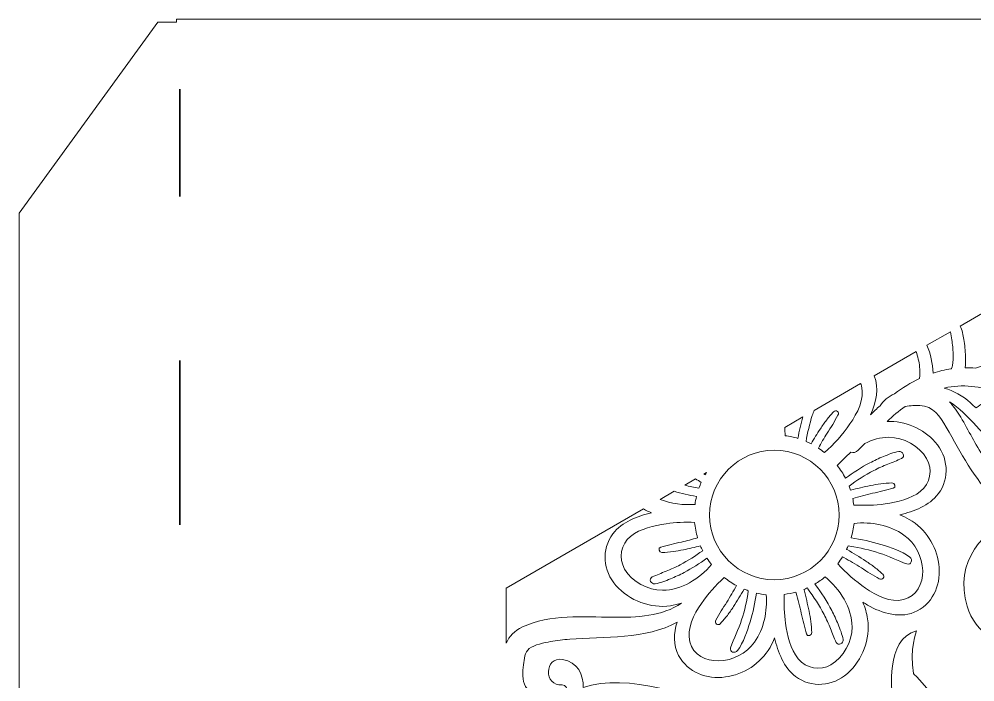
# Model space of a CAD drawing. Extents: x 7 to 992, y -718 to -282.
# Drawn here: x 7.5 to 127.5, y -365.7 to -282.5 of the extents above; entities that cross this region are included whole.
import ezdxf

# ---------------------------------------------------------------- set-up
doc = ezdxf.new("R2010")
doc.units = 0
doc.header["$MEASUREMENT"] = 0
doc.linetypes.add('AI-Linetype-3', pattern=[41.240002, 20.620001, -20.620001])
doc.layers.add('Layer 1', color=7, linetype='Continuous')

msp = doc.modelspace()

# ---------------------------------------------------------------- linework, layer by layer
at = {"layer": 'Layer 1', "color": 7, "linetype": 'AI-Linetype-3', "lineweight": 35, "true_color": 0xfffeff}
msp.add_lwpolyline([(27.69, -510.94), (27.69, -291.27)], dxfattribs=at)
at = {"layer": 'Layer 1', "lineweight": 0}
for points, knots in [([(515.44, -282.48), (515.44, -282.48), (265.44, -282.48), (265.44, -282.48), (265.44, -282.48), (259.14, -282.48), (259.14, -282.48), (259.14, -282.48), (27.26, -282.48), (27.26, -282.48), (27.26, -282.48), (27.26, -282.86), (27.26, -282.86), (27.26, -282.86), (25.9, -282.86), (25.9, -282.86), (25.9, -282.86), (24.9, -282.86), (24.9, -282.86), (24.9, -282.86), (7.49, -306.85), (7.49, -306.85), (7.49, -306.85), (7.49, -496.33), (7.49, -496.33), (7.49, -496.33), (24.9, -524.26), (24.9, -524.26), (24.9, -524.26), (25.04, -524.26), (25.04, -524.26), (25.04, -524.26), (25.9, -525.98), (25.9, -525.98), (25.9, -525.98), (34.58, -543.33), (34.58, -543.33), (34.58, -543.33), (85.48, -645.12), (85.48, -645.12), (85.48, -645.12), (85.48, -693.39), (85.48, -693.39), (85.48, -693.6), (85.49, -693.81), (85.49, -694.02), (85.35, -694.6), (85.27, -695.2), (85.27, -695.83), (85.27, -695.83), (85.27, -710.02), (85.27, -710.02), (85.27, -714.22), (88.67, -717.63), (92.87, -717.63), (92.87, -717.63), (107.07, -717.63), (107.07, -717.63), (107.48, -717.63), (107.89, -717.59), (108.29, -717.52), (108.74, -717.55), (109.19, -717.56), (109.64, -717.56), (109.64, -717.56), (182.16, -717.56), (182.16, -717.56), (182.56, -717.56), (182.97, -717.55), (183.37, -717.53), (183.74, -717.59), (184.13, -717.63), (184.52, -717.63), (184.52, -717.63), (198.72, -717.63), (198.72, -717.63), (202.92, -717.63), (206.32, -714.22), (206.32, -710.02), (206.32, -710.02), (206.32, -695.83), (206.32, -695.83), (206.32, -695.53), (206.3, -695.25), (206.27, -694.96), (206.3, -694.46), (206.32, -693.96), (206.33, -693.45), (206.33, -693.45), (206.33, -645.12), (206.33, -645.12), (206.33, -645.12), (257.2, -543.33), (257.2, -543.33), (257.2, -543.33), (259.14, -539.46), (259.14, -539.46), (259.14, -539.46), (266.76, -524.21), (266.76, -524.21), (266.76, -524.21), (266.76, -645.12), (266.76, -645.12), (266.76, -645.12), (363.47, -645.12), (363.47, -645.12), (363.74, -645.12), (364, -645.1), (364.27, -645.1), (364.76, -645.2), (365.27, -645.25), (365.79, -645.25), (365.79, -645.25), (379.98, -645.25), (379.98, -645.25), (384.18, -645.25), (387.59, -641.84), (387.59, -637.64), (387.59, -637.64), (387.59, -623.45), (387.59, -623.45), (387.59, -623.12), (387.56, -622.8), (387.52, -622.49), (387.56, -621.96), (387.58, -621.43), (387.58, -620.89), (387.58, -620.89), (387.58, -584.63), (387.58, -584.63), (387.58, -584.63), (508.12, -524.36), (508.12, -524.36), (508.12, -524.36), (508.12, -717.56), (508.12, -717.56), (508.12, -717.56), (544.38, -717.56), (544.38, -717.56), (545.28, -717.56), (546.17, -717.51), (547.05, -717.42), (547.05, -717.42), (560.83, -717.42), (560.83, -717.42), (565.03, -717.42), (568.44, -714.01), (568.44, -709.81), (568.44, -709.81), (568.44, -696.13), (568.44, -696.13), (568.53, -695.25), (568.59, -694.36), (568.59, -693.45), (568.59, -693.45), (568.59, -645.12), (568.59, -645.12), (568.59, -645.12), (689.44, -645.12), (689.44, -645.12), (689.44, -645.12), (689.44, -693.39), (689.44, -693.39), (689.44, -693.59), (689.45, -693.79), (689.46, -693.99), (689.34, -694.51), (689.28, -695.06), (689.28, -695.61), (689.28, -695.61), (689.28, -709.81), (689.28, -709.81), (689.28, -714.01), (692.69, -717.42), (696.89, -717.42), (696.89, -717.42), (710.98, -717.42), (710.98, -717.42), (711.84, -717.51), (712.72, -717.56), (713.61, -717.56), (713.61, -717.56), (749.9, -717.56), (749.9, -717.56), (749.9, -717.56), (749.9, -524.21), (749.9, -524.21), (749.9, -524.21), (870.73, -584.62), (870.73, -584.62), (870.73, -584.62), (870.73, -620.95), (870.73, -620.95), (870.73, -621.35), (870.74, -621.75), (870.76, -622.15), (870.71, -622.51), (870.67, -622.87), (870.67, -623.23), (870.67, -623.23), (870.67, -637.43), (870.67, -637.43), (870.67, -641.63), (874.08, -645.04), (878.28, -645.04), (878.28, -645.04), (892.48, -645.04), (892.48, -645.04), (892.58, -645.04), (892.69, -645.03), (892.79, -645.02), (893.49, -645.08), (894.19, -645.12), (894.9, -645.12), (894.9, -645.12), (991.58, -645.12), (991.58, -645.12), (991.58, -645.12), (991.58, -282.48), (991.58, -282.48), (991.58, -282.48), (515.44, -282.48), (515.44, -282.48)], [0, 0, 0, 0, 1, 1, 1, 2, 2, 2, 3, 3, 3, 4, 4, 4, 5, 5, 5, 6, 6, 6, 7, 7, 7, 8, 8, 8, 9, 9, 9, 10, 10, 10, 11, 11, 11, 12, 12, 12, 13, 13, 13, 14, 14, 14, 15, 15, 15, 16, 16, 16, 17, 17, 17, 18, 18, 18, 19, 19, 19, 20, 20, 20, 21, 21, 21, 22, 22, 22, 23, 23, 23, 24, 24, 24, 25, 25, 25, 26, 26, 26, 27, 27, 27, 28, 28, 28, 29, 29, 29, 30, 30, 30, 31, 31, 31, 32, 32, 32, 33, 33, 33, 34, 34, 34, 35, 35, 35, 36, 36, 36, 37, 37, 37, 38, 38, 38, 39, 39, 39, 40, 40, 40, 41, 41, 41, 42, 42, 42, 43, 43, 43, 44, 44, 44, 45, 45, 45, 46, 46, 46, 47, 47, 47, 48, 48, 48, 49, 49, 49, 50, 50, 50, 51, 51, 51, 52, 52, 52, 53, 53, 53, 54, 54, 54, 55, 55, 55, 56, 56, 56, 57, 57, 57, 58, 58, 58, 59, 59, 59, 60, 60, 60, 61, 61, 61, 62, 62, 62, 63, 63, 63, 64, 64, 64, 65, 65, 65, 66, 66, 66, 67, 67, 67, 68, 68, 68, 69, 69, 69, 70, 70, 70, 71, 71, 71, 72, 72, 72, 73, 73, 73, 74, 74, 74, 74]), ([(132.8, -319.79), (133.12, -320.33), (133.6, -320.66), (134.02, -321.1), (135.05, -322.19), (136.91, -321.24), (137.15, -319.95), (137.34, -318.84), (136.57, -317.93), (135.59, -317.74), (135.59, -317.74), (135.68, -317.51), (135.68, -317.51), (135.86, -317.13), (136.33, -316.89), (136.69, -316.72), (137.68, -316.26), (138.93, -316.29), (139.77, -317.05), (141.78, -318.86), (140.42, -321.39), (138.74, -322.83), (137.82, -323.61), (136.76, -324.38), (135.63, -324.81), (134.39, -325.28), (132.99, -325.16), (131.7, -325.36), (130.33, -325.57), (128.95, -325.89), (127.61, -326.31), (127.16, -326.27), (126.73, -326.26), (126.3, -326.26), (126.38, -325.79), (126.37, -325.3), (126.35, -324.82), (126.33, -324.12), (126.26, -323.41), (126.14, -322.72), (126.04, -322.16), (125.95, -321.55), (125.68, -321.03), (125.68, -321.03), (132.39, -317.16), (132.39, -317.16), (132.35, -317.31), (132.32, -317.46), (132.31, -317.61), (132.23, -318.37), (132.41, -319.13), (132.8, -319.79)], [0, 0, 0, 0, 1, 1, 1, 2, 2, 2, 3, 3, 3, 4, 4, 4, 5, 5, 5, 6, 6, 6, 7, 7, 7, 8, 8, 8, 9, 9, 9, 10, 10, 10, 11, 11, 11, 12, 12, 12, 13, 13, 13, 14, 14, 14, 15, 15, 15, 16, 16, 16, 17, 17, 17, 17]), ([(124.72, -325.98), (124.72, -325.98), (124.69, -326.13), (124.69, -326.13), (124.69, -326.13), (124.6, -326.35), (124.6, -326.35), (124.6, -326.35), (124.55, -326.41), (124.55, -326.41), (123.77, -326.52), (123.01, -326.7), (122.27, -326.94), (122.24, -325.74), (121.96, -324.54), (121.51, -323.44), (121.51, -323.44), (124.46, -321.74), (124.46, -321.74), (124.5, -322.08), (124.58, -322.41), (124.63, -322.76), (124.72, -323.34), (124.77, -323.92), (124.79, -324.51), (124.8, -325), (124.82, -325.5), (124.72, -325.98)], [0, 0, 0, 0, 1, 1, 1, 2, 2, 2, 3, 3, 3, 4, 4, 4, 5, 5, 5, 6, 6, 6, 7, 7, 7, 8, 8, 8, 9, 9, 9, 9]), ([(114.89, -327.26), (114.89, -327.26), (120.15, -324.23), (120.15, -324.23), (120.36, -324.84), (120.52, -325.52), (120.59, -326.13), (120.63, -326.6), (120.62, -327.11), (120.58, -327.61), (119.47, -328.13), (118.43, -328.78), (117.43, -329.53), (116.67, -329.88), (116.03, -330.38), (115.61, -331.03), (115.2, -331.4), (114.81, -331.78), (114.43, -332.16), (115.13, -330.63), (115.51, -328.84), (114.89, -327.26)], [0, 0, 0, 0, 1, 1, 1, 2, 2, 2, 3, 3, 3, 4, 4, 4, 5, 5, 5, 6, 6, 6, 7, 7, 7, 7]), ([(111.83, -333.32), (110.92, -334.65), (109.83, -335.85), (108.63, -336.92), (108.39, -336.72), (108.13, -336.53), (107.87, -336.36), (108.22, -335.73), (108.58, -335.1), (108.96, -334.49), (109.19, -334.12), (109.45, -333.76), (109.67, -333.38), (109.89, -333), (110.1, -332.62), (110.33, -332.24), (110.56, -331.85), (110.08, -331.45), (109.77, -331.8), (109.47, -332.14), (109.18, -332.48), (108.89, -332.83), (108.61, -333.17), (108.37, -333.56), (108.12, -333.93), (107.71, -334.55), (107.33, -335.19), (106.95, -335.82), (106.75, -335.72), (106.54, -335.62), (106.33, -335.53), (106.5, -334.42), (106.76, -333.32), (107.1, -332.26), (107.17, -332.04), (107.26, -331.83), (107.34, -331.62), (107.34, -331.62), (113.18, -328.25), (113.18, -328.25), (113.21, -328.34), (113.25, -328.43), (113.28, -328.53), (113.71, -330.22), (112.76, -331.97), (111.83, -333.32)], [0, 0, 0, 0, 1, 1, 1, 2, 2, 2, 3, 3, 3, 4, 4, 4, 5, 5, 5, 6, 6, 6, 7, 7, 7, 8, 8, 8, 9, 9, 9, 10, 10, 10, 11, 11, 11, 12, 12, 12, 13, 13, 13, 14, 14, 14, 15, 15, 15, 15]), ([(130.42, -329.36), (130.14, -329.55), (129.86, -329.74), (129.58, -329.93), (128.94, -330.37), (128.32, -330.85), (127.69, -331.32), (127.45, -331.1), (127.21, -330.87), (126.97, -330.66), (125.98, -329.78), (124.87, -329.15), (123.68, -328.81), (125.97, -328.3), (128.25, -328.59), (130.42, -329.36)], [0, 0, 0, 0, 1, 1, 1, 2, 2, 2, 3, 3, 3, 4, 4, 4, 5, 5, 5, 5]), ([(123.94, -333.74), (125.77, -336.99), (127.42, -340.14), (130.05, -342.85), (131, -343.83), (132.08, -344.71), (133.23, -345.45), (128.46, -346.18), (124.9, -350.71), (126.55, -356.2), (128.63, -363.13), (139.02, -361.86), (141.34, -368.81), (140.77, -369.37), (140.28, -369.96), (139.89, -370.55), (138.29, -372.98), (136.4, -377.25), (136.97, -380.43), (135.48, -381.16), (134.09, -382.08), (132.83, -383.16), (132.83, -383.16), (129, -378.06), (129, -378.06), (128.24, -373.47), (119.82, -364.67), (119.82, -364.67), (119.25, -361.61), (120.21, -359.31), (120.21, -359.31), (116.19, -360.27), (117.15, -367.35), (117.15, -367.35), (123.65, -371.17), (125.37, -380.35), (125.37, -380.35), (128.61, -382.22), (130.06, -384.17), (130.68, -385.3), (130, -386.09), (129.38, -386.94), (128.82, -387.84), (126.57, -386.7), (124.08, -385.98), (121.85, -384.81), (118.93, -383.28), (116.1, -381.62), (113.35, -379.8), (107.88, -376.2), (102.53, -372.18), (96.54, -369.46), (92.41, -367.59), (83.84, -364.48), (78.31, -366.43), (78.43, -364.82), (77.6, -363.2), (75.75, -362.89), (73.45, -362.5), (73.34, -366.31), (75.69, -366.08), (76.06, -366.05), (76.46, -366.59), (76.39, -366.94), (76.28, -367.54), (75.29, -367.82), (74.81, -367.9), (73.45, -368.15), (71.79, -367.56), (71.1, -366.31), (70.63, -365.48), (70.72, -364.47), (70.85, -363.57), (70.95, -362.87), (70.97, -361.99), (71.56, -361.54), (72.21, -361.03), (73.45, -360.81), (74.23, -360.66), (75.03, -360.5), (75.83, -360.42), (76.64, -360.36), (80.92, -360.04), (86.24, -360.39), (90.13, -358.2), (89.7, -359.59), (89.61, -361.08), (90.31, -362.39), (91.46, -364.54), (93.83, -365.43), (96.19, -365.1), (98.52, -364.77), (100.6, -363.43), (101.8, -361.4), (102.02, -361.01), (102.21, -360.6), (102.38, -360.19), (102.78, -361.97), (103.52, -363.91), (105.01, -365.04), (106.96, -366.53), (109.71, -366.27), (111.51, -364.66), (113.41, -362.96), (114.42, -360.34), (114.05, -357.81), (113.94, -357.08), (113.73, -356.37), (113.45, -355.69), (113.64, -355.81), (113.82, -355.95), (114.02, -356.06), (115.85, -357.11), (118.29, -357.87), (120.28, -356.8), (122.44, -355.65), (123.32, -353.27), (122.99, -350.92), (122.66, -348.59), (121.33, -346.51), (119.29, -345.31), (118.9, -345.08), (118.5, -344.9), (118.09, -344.72), (119.86, -344.33), (121.8, -343.59), (122.93, -342.1), (124.42, -340.15), (124.16, -337.4), (122.55, -335.6), (121.03, -333.9), (118.77, -332.92), (116.5, -333), (117.22, -332.33), (117.97, -331.7), (118.76, -331.13), (119.42, -331.01), (120.12, -330.99), (120.6, -331.01), (122.3, -331.07), (123.17, -332.37), (123.94, -333.74)], [0, 0, 0, 0, 1, 1, 1, 2, 2, 2, 3, 3, 3, 4, 4, 4, 5, 5, 5, 6, 6, 6, 7, 7, 7, 8, 8, 8, 9, 9, 9, 10, 10, 10, 11, 11, 11, 12, 12, 12, 13, 13, 13, 14, 14, 14, 15, 15, 15, 16, 16, 16, 17, 17, 17, 18, 18, 18, 19, 19, 19, 20, 20, 20, 21, 21, 21, 22, 22, 22, 23, 23, 23, 24, 24, 24, 25, 25, 25, 26, 26, 26, 27, 27, 27, 28, 28, 28, 29, 29, 29, 30, 30, 30, 31, 31, 31, 32, 32, 32, 33, 33, 33, 34, 34, 34, 35, 35, 35, 36, 36, 36, 37, 37, 37, 38, 38, 38, 39, 39, 39, 40, 40, 40, 41, 41, 41, 42, 42, 42, 43, 43, 43, 44, 44, 44, 45, 45, 45, 46, 46, 46, 47, 47, 47, 47]), ([(137.12, -345.12), (133.53, -343.58), (130.77, -340.71), (128.65, -337.5), (127.58, -335.88), (126.74, -334.16), (125.76, -332.49), (125.36, -331.82), (124.89, -331.13), (124.33, -330.53), (125.57, -331.29), (126.61, -332.41), (127.71, -333.59), (129.6, -335.63), (131.59, -337.57), (133.74, -339.33), (137.06, -342.04), (141.29, -344.86), (145.69, -345.66), (142.93, -346.56), (139.72, -346.23), (137.12, -345.12)], [0, 0, 0, 0, 1, 1, 1, 2, 2, 2, 3, 3, 3, 4, 4, 4, 5, 5, 5, 6, 6, 6, 7, 7, 7, 7]), ([(103.65, -333.75), (103.65, -333.75), (105.92, -332.44), (105.92, -332.44), (105.66, -333.33), (105.46, -334.23), (105.31, -335.14), (104.79, -334.98), (104.25, -334.87), (103.7, -334.8), (103.67, -334.45), (103.66, -334.1), (103.65, -333.75)], [0, 0, 0, 0, 1, 1, 1, 2, 2, 2, 3, 3, 3, 4, 4, 4, 4]), ([(116.71, -335), (118.57, -335), (120.52, -336.06), (121.47, -337.67), (122.25, -339.01), (121.93, -340.81), (120.71, -341.78), (119.46, -342.76), (117.8, -343.14), (116.25, -343.36), (114.95, -343.54), (113.63, -343.58), (112.32, -343.51), (112.28, -343.23), (112.24, -342.96), (112.18, -342.68), (113.01, -342.44), (113.83, -342.23), (114.67, -342.03), (115.54, -341.84), (116.4, -341.62), (117.26, -341.4), (117.67, -341.3), (117.47, -340.69), (117.09, -340.72), (116.63, -340.75), (116.16, -340.77), (115.7, -340.83), (115.27, -340.88), (114.84, -340.98), (114.41, -341.06), (113.57, -341.23), (112.74, -341.43), (111.91, -341.65), (111.85, -341.48), (111.78, -341.31), (111.72, -341.14), (112.7, -340.4), (113.73, -339.75), (114.82, -339.18), (115.4, -338.88), (115.99, -338.61), (116.59, -338.36), (117.17, -338.12), (117.76, -337.93), (118.32, -337.66), (118.84, -337.41), (118.46, -336.71), (117.97, -336.79), (117.3, -336.9), (116.67, -337.16), (116.04, -337.41), (115.46, -337.65), (114.89, -337.92), (114.33, -338.21), (113.26, -338.76), (112.24, -339.42), (111.27, -340.14), (110.98, -339.58), (110.64, -339.05), (110.25, -338.56), (110.74, -337.96), (111.32, -337.39), (111.96, -336.88), (112.25, -336.96), (112.59, -336.91), (112.87, -336.63), (113.15, -336.34), (113.43, -336.05), (113.71, -335.76), (114.65, -335.3), (115.67, -335.01), (116.71, -335)], [0, 0, 0, 0, 1, 1, 1, 2, 2, 2, 3, 3, 3, 4, 4, 4, 5, 5, 5, 6, 6, 6, 7, 7, 7, 8, 8, 8, 9, 9, 9, 10, 10, 10, 11, 11, 11, 12, 12, 12, 13, 13, 13, 14, 14, 14, 15, 15, 15, 16, 16, 16, 17, 17, 17, 18, 18, 18, 19, 19, 19, 20, 20, 20, 21, 21, 21, 22, 22, 22, 23, 23, 23, 24, 24, 24, 24]), ([(110.48, -344.76), (110.48, -349.24), (106.83, -352.89), (102.34, -352.89), (97.85, -352.89), (94.2, -349.24), (94.2, -344.76), (94.2, -340.27), (97.85, -336.62), (102.34, -336.62), (106.83, -336.62), (110.48, -340.27), (110.48, -344.76)], [0, 0, 0, 0, 1, 1, 1, 2, 2, 2, 3, 3, 3, 4, 4, 4, 4]), ([(93.47, -339.63), (93.47, -339.63), (93.83, -339.42), (93.83, -339.42), (93.77, -339.52), (93.7, -339.62), (93.64, -339.72), (93.64, -339.72), (93.47, -339.63), (93.47, -339.63)], [0, 0, 0, 0, 1, 1, 1, 2, 2, 2, 3, 3, 3, 3]), ([(91.08, -341.01), (91.08, -341.01), (92.44, -340.22), (92.44, -340.22), (92.68, -340.37), (92.92, -340.52), (93.16, -340.66), (93.05, -340.9), (92.96, -341.14), (92.87, -341.39), (92.27, -341.28), (91.67, -341.16), (91.08, -341.01)], [0, 0, 0, 0, 1, 1, 1, 2, 2, 2, 3, 3, 3, 4, 4, 4, 4]), ([(92.56, -342.42), (92.48, -342.75), (92.42, -343.09), (92.38, -343.43), (90.91, -343.54), (89.38, -343.33), (88, -342.79), (88, -342.79), (89.75, -341.77), (89.75, -341.77), (90.68, -342.06), (91.61, -342.26), (92.56, -342.42)], [0, 0, 0, 0, 1, 1, 1, 2, 2, 2, 3, 3, 3, 4, 4, 4, 4]), ([(82.07, -347.11), (80.58, -349.06), (80.84, -351.82), (82.45, -353.62), (84.15, -355.51), (86.77, -356.53), (89.3, -356.15), (89.77, -356.08), (90.23, -355.96), (90.69, -355.82), (88.23, -357.5), (85.04, -357.64), (82.07, -357.6), (78.33, -357.54), (74.21, -357.21), (70.71, -358.82), (69.66, -359.31), (69.04, -360), (68.67, -360.85), (68.67, -360.85), (68.67, -353.95), (68.67, -353.95), (68.67, -353.95), (85.9, -344), (85.9, -344), (86.23, -344.18), (86.57, -344.35), (86.92, -344.49), (85.14, -344.88), (83.2, -345.63), (82.07, -347.11)], [0, 0, 0, 0, 1, 1, 1, 2, 2, 2, 3, 3, 3, 4, 4, 4, 5, 5, 5, 6, 6, 6, 7, 7, 7, 8, 8, 8, 9, 9, 9, 10, 10, 10, 10]), ([(88.75, -345.86), (89.93, -345.69), (91.13, -345.64), (92.32, -345.68), (92.39, -346.35), (92.51, -347), (92.7, -347.62), (92.02, -347.81), (91.34, -348), (90.66, -348.15), (89.79, -348.35), (88.93, -348.57), (88.07, -348.79), (87.66, -348.89), (87.86, -349.5), (88.23, -349.47), (88.7, -349.44), (89.17, -349.42), (89.63, -349.36), (90.06, -349.31), (90.49, -349.21), (90.92, -349.13), (91.63, -348.98), (92.34, -348.81), (93.05, -348.63), (93.14, -348.83), (93.24, -349.03), (93.34, -349.24), (92.44, -349.89), (91.5, -350.49), (90.51, -351.01), (89.93, -351.31), (89.34, -351.58), (88.74, -351.82), (88.16, -352.07), (87.57, -352.26), (87.01, -352.53), (86.49, -352.78), (86.87, -353.48), (87.36, -353.4), (88.03, -353.29), (88.66, -353.03), (89.29, -352.78), (89.87, -352.54), (90.44, -352.27), (91, -351.98), (92.01, -351.46), (92.96, -350.85), (93.88, -350.18), (94.06, -350.46), (94.25, -350.73), (94.46, -350.99), (92.92, -352.75), (90.67, -354.2), (88.29, -354.21), (86.44, -354.22), (84.48, -353.16), (83.54, -351.55), (82.75, -350.2), (83.07, -348.4), (84.29, -347.44), (85.54, -346.45), (87.21, -346.07), (88.75, -345.86)], [0, 0, 0, 0, 1, 1, 1, 2, 2, 2, 3, 3, 3, 4, 4, 4, 5, 5, 5, 6, 6, 6, 7, 7, 7, 8, 8, 8, 9, 9, 9, 10, 10, 10, 11, 11, 11, 12, 12, 12, 13, 13, 13, 14, 14, 14, 15, 15, 15, 16, 16, 16, 17, 17, 17, 18, 18, 18, 19, 19, 19, 20, 20, 20, 21, 21, 21, 21]), ([(115.96, -352.2), (115.62, -351.9), (115.28, -351.61), (114.93, -351.32), (114.59, -351.04), (114.2, -350.8), (113.83, -350.55), (113.06, -350.04), (112.28, -349.56), (111.48, -349.1), (111.48, -349.1), (111.41, -349.08), (111.41, -349.08), (111.48, -348.93), (111.56, -348.78), (111.62, -348.63), (111.62, -348.63), (111.84, -348.69), (111.84, -348.69), (113.08, -348.86), (114.31, -349.15), (115.5, -349.53), (116.7, -349.91), (117.81, -350.5), (119, -350.91), (119.54, -351.1), (119.76, -350.33), (119.36, -350.04), (118.31, -349.28), (116.95, -348.84), (115.73, -348.46), (114.5, -348.07), (113.25, -347.81), (111.98, -347.63), (112.15, -347.04), (112.28, -346.43), (112.35, -345.81), (114.49, -345.59), (116.85, -346), (118.62, -347.27), (120.07, -348.31), (120.92, -349.99), (120.97, -351.77), (121.01, -353.35), (120.23, -354.96), (118.58, -355.38), (116.89, -355.81), (115.14, -354.86), (113.78, -353.93), (112.51, -353.06), (111.35, -352.02), (110.31, -350.87), (110.53, -350.59), (110.73, -350.29), (110.92, -349.99), (110.92, -349.99), (111.06, -350.1), (111.06, -350.1), (111.81, -350.51), (112.55, -350.94), (113.27, -351.39), (113.64, -351.62), (114, -351.88), (114.38, -352.1), (114.76, -352.32), (115.14, -352.53), (115.52, -352.76), (115.91, -352.99), (116.31, -352.51), (115.96, -352.2)], [0, 0, 0, 0, 1, 1, 1, 2, 2, 2, 3, 3, 3, 4, 4, 4, 5, 5, 5, 6, 6, 6, 7, 7, 7, 8, 8, 8, 9, 9, 9, 10, 10, 10, 11, 11, 11, 12, 12, 12, 13, 13, 13, 14, 14, 14, 15, 15, 15, 16, 16, 16, 17, 17, 17, 18, 18, 18, 19, 19, 19, 20, 20, 20, 21, 21, 21, 22, 22, 22, 23, 23, 23, 23]), ([(95.56, -358.39), (95.86, -358.05), (96.15, -357.71), (96.44, -357.36), (96.72, -357.02), (96.96, -356.63), (97.21, -356.26), (97.68, -355.54), (98.13, -354.81), (98.56, -354.07), (98.73, -354.14), (98.9, -354.2), (99.07, -354.26), (99.07, -354.26), (99.07, -354.27), (99.07, -354.27), (98.9, -355.51), (98.61, -356.74), (98.23, -357.93), (97.84, -359.13), (97.26, -360.24), (96.85, -361.43), (96.66, -361.97), (97.43, -362.19), (97.72, -361.79), (98.47, -360.74), (98.92, -359.38), (99.3, -358.16), (99.67, -356.98), (99.92, -355.78), (100.1, -354.56), (100.5, -354.65), (100.91, -354.72), (101.33, -354.77), (101.47, -356.82), (101.05, -359.04), (99.84, -360.73), (98.8, -362.17), (97.12, -363.02), (95.34, -363.07), (93.75, -363.12), (92.15, -362.33), (91.73, -360.69), (91.29, -359), (92.25, -357.25), (93.18, -355.89), (94, -354.69), (94.97, -353.59), (96.04, -352.59), (96.52, -352.98), (97.04, -353.33), (97.59, -353.62), (97.2, -354.32), (96.79, -355.02), (96.37, -355.7), (96.13, -356.07), (95.88, -356.43), (95.66, -356.81), (95.44, -357.19), (95.23, -357.57), (95, -357.95), (94.77, -358.34), (95.25, -358.74), (95.56, -358.39)], [0, 0, 0, 0, 1, 1, 1, 2, 2, 2, 3, 3, 3, 4, 4, 4, 5, 5, 5, 6, 6, 6, 7, 7, 7, 8, 8, 8, 9, 9, 9, 10, 10, 10, 11, 11, 11, 12, 12, 12, 13, 13, 13, 14, 14, 14, 15, 15, 15, 16, 16, 16, 17, 17, 17, 18, 18, 18, 19, 19, 19, 20, 20, 20, 21, 21, 21, 21]), ([(106.93, -358.13), (106.88, -357.7), (106.78, -357.27), (106.7, -356.84), (106.51, -355.95), (106.3, -355.05), (106.07, -354.17), (106.07, -354.17), (106.03, -354.11), (106.03, -354.11), (106.19, -354.05), (106.34, -353.98), (106.49, -353.91), (106.49, -353.91), (106.53, -354.02), (106.53, -354.02), (107.3, -355.03), (107.99, -356.12), (108.58, -357.25), (108.88, -357.83), (109.15, -358.42), (109.39, -359.02), (109.64, -359.6), (109.83, -360.19), (110.1, -360.75), (110.35, -361.27), (111.05, -360.89), (110.97, -360.4), (110.86, -359.73), (110.6, -359.1), (110.35, -358.47), (110.11, -357.89), (109.84, -357.32), (109.55, -356.76), (108.96, -355.61), (108.25, -354.51), (107.47, -353.48), (107.47, -353.48), (107.42, -353.43), (107.42, -353.43), (107.88, -353.16), (108.32, -352.86), (108.73, -352.52), (110.56, -354.06), (112.09, -356.38), (112.1, -358.82), (112.11, -360.67), (111.05, -362.63), (109.44, -363.57), (108.1, -364.36), (106.3, -364.04), (105.33, -362.81), (104.35, -361.57), (103.96, -359.9), (103.75, -358.36), (103.59, -357.16), (103.53, -355.94), (103.58, -354.73), (104.08, -354.67), (104.57, -354.57), (105.04, -354.44), (105.04, -354.44), (105.06, -354.56), (105.06, -354.56), (105.31, -355.4), (105.53, -356.25), (105.72, -357.1), (105.92, -357.97), (106.14, -358.83), (106.36, -359.69), (106.46, -360.1), (107.07, -359.9), (107.04, -359.53), (107.01, -359.06), (106.99, -358.59), (106.93, -358.13)], [0, 0, 0, 0, 1, 1, 1, 2, 2, 2, 3, 3, 3, 4, 4, 4, 5, 5, 5, 6, 6, 6, 7, 7, 7, 8, 8, 8, 9, 9, 9, 10, 10, 10, 11, 11, 11, 12, 12, 12, 13, 13, 13, 14, 14, 14, 15, 15, 15, 16, 16, 16, 17, 17, 17, 18, 18, 18, 19, 19, 19, 20, 20, 20, 21, 21, 21, 22, 22, 22, 23, 23, 23, 24, 24, 24, 25, 25, 25, 25])]:
    msp.add_open_spline(points, degree=3, knots=knots, dxfattribs=at)

doc.saveas('drawing.dxf')
